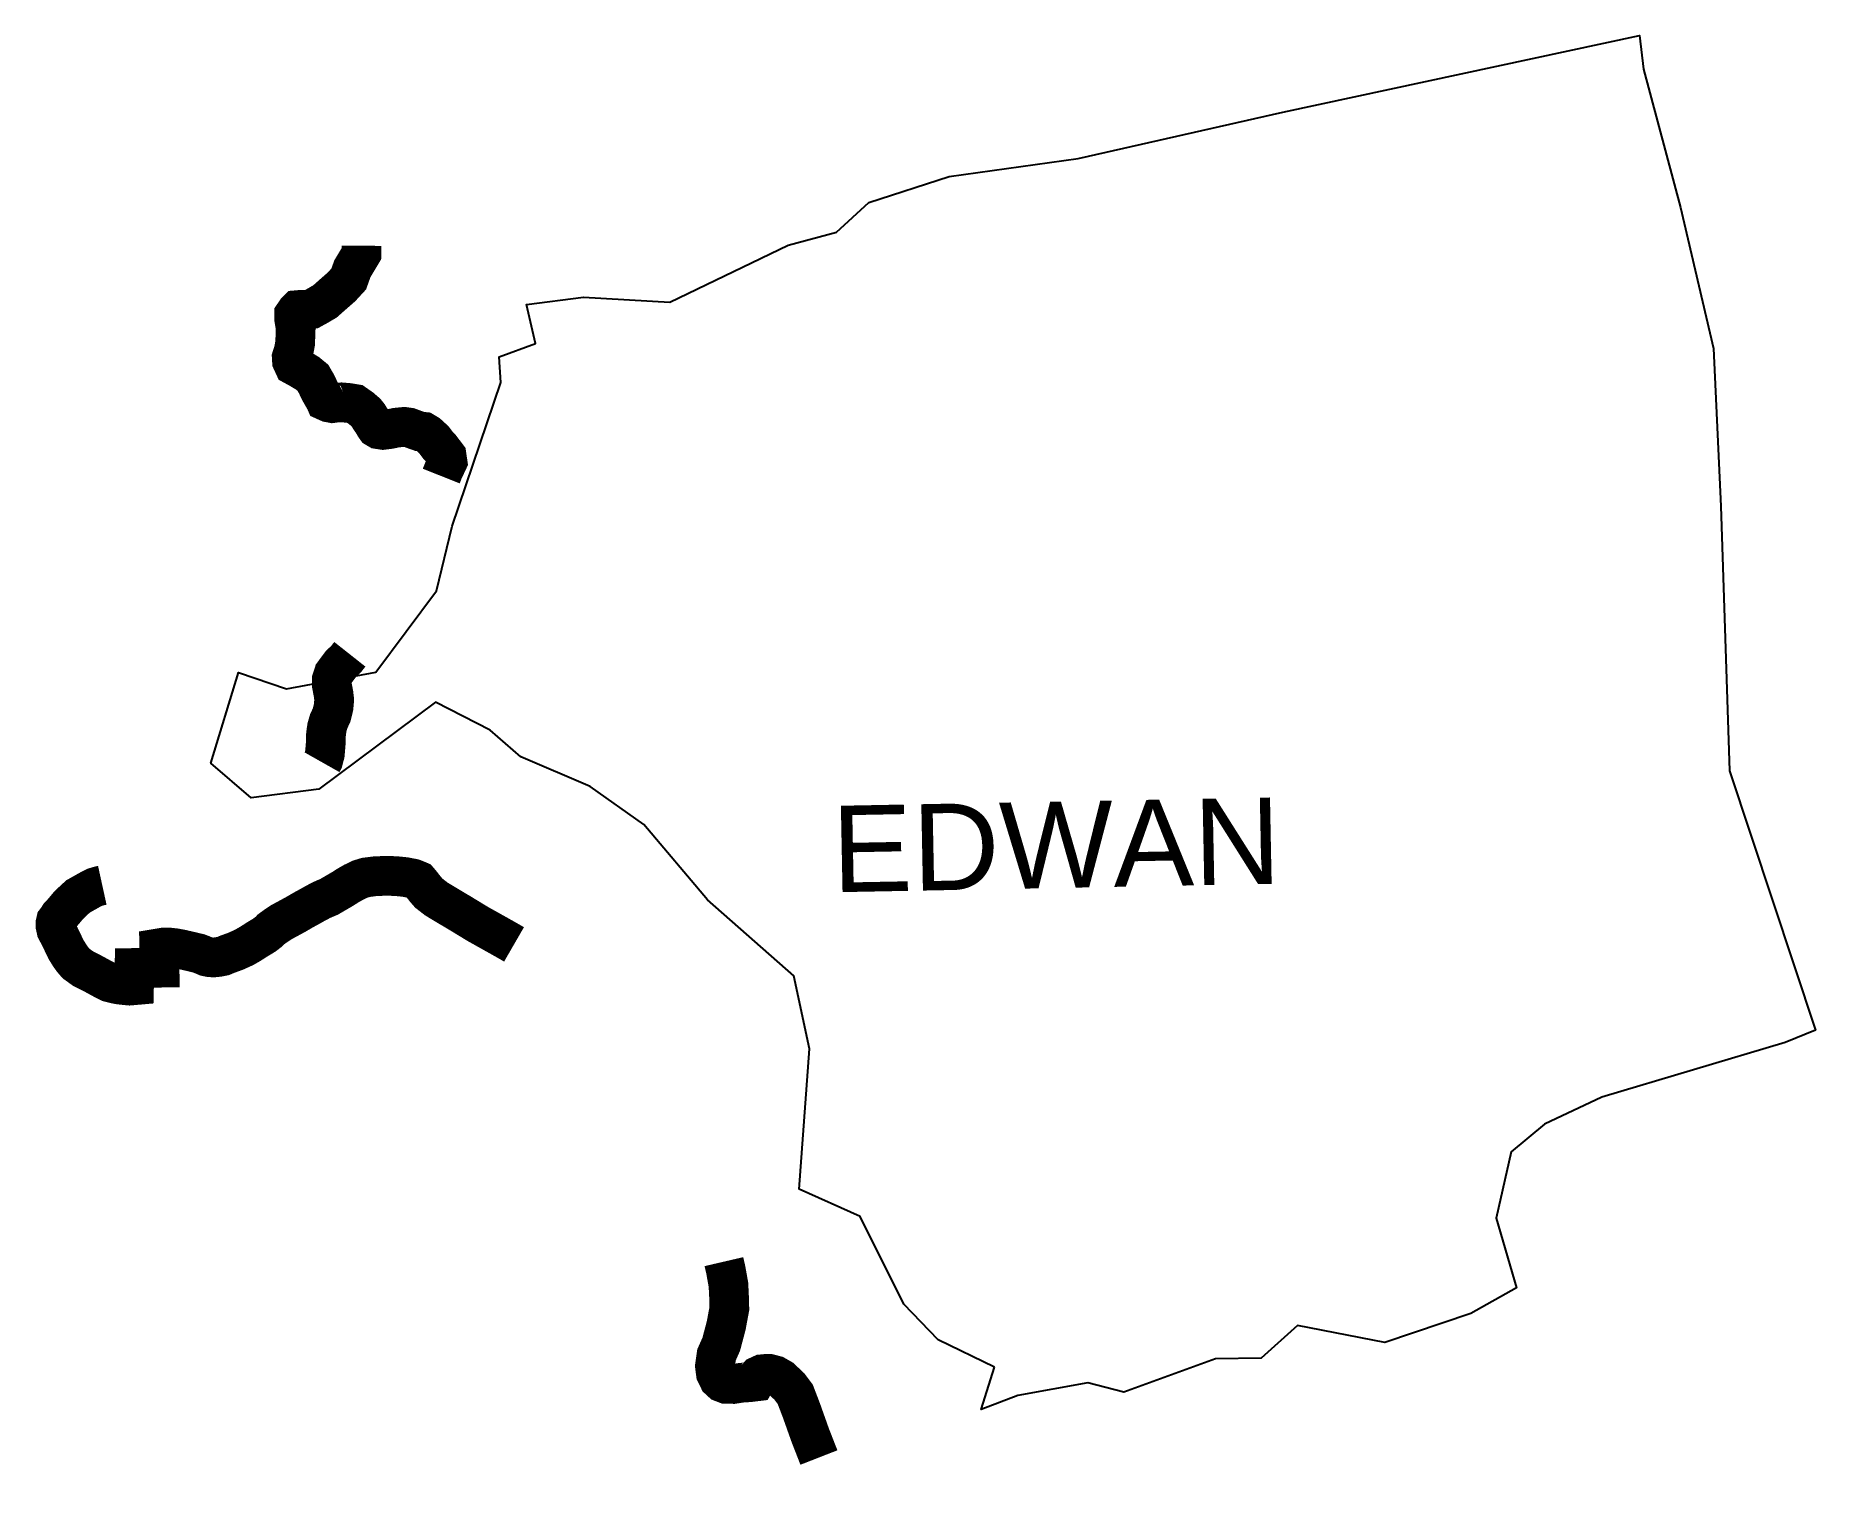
# Model space of a CAD drawing. Header units: metres. Extents: x 260620 to 262862, y 2161419 to 2163234.
import ezdxf

# ---------------------------------------------------------------- set-up
doc = ezdxf.new("R2010")
doc.units = ezdxf.units.M
for name, color, linetype in [('NATURALLY PROTECTED', 3, 'Continuous'), ('village', 4, 'Continuous'), ('VILLAGE NAME', 250, 'Continuous')]:
    doc.layers.add(name, color=color, linetype=linetype)
doc.styles.get("Standard").update_dxf_attribs({"font": 'simplex.shx'})

msp = doc.modelspace()

# ---------------------------------------------------------------- linework, layer by layer
at = {"layer": 'NATURALLY PROTECTED', "flags": 128}
for points in [[(261030.3, 2162969.6, 50, 50, 0), (261030.2, 2162959.5, 50, 50, 0), (261018.8, 2162940.4, 50, 50, 0), (261014.3, 2162927.7, 50, 50, 0), (261005, 2162917.6, 50, 50, 0), (260994.8, 2162908.7, 50, 50, 0), (260984.4, 2162899.5, 50, 50, 0), (260975.6, 2162894.3, 50, 50, 0), (260967.4, 2162889.8, 50, 50, 0), (260961.3, 2162888.9, 50, 50, 0), (260955.7, 2162889, 50, 50, 0), (260949.8, 2162888.5, 50, 50, 0), (260948.1, 2162886.8, 50, 50, 0), (260945.6, 2162883.1, 50, 50, 0), (260945.7, 2162876.6, 50, 50, 0), (260947.5, 2162866, 50, 50, 0), (260946.8, 2162846.8, 50, 50, 0), (260945, 2162837.2, 50, 50, 0), (260942.5, 2162829.3, 50, 50, 0), (260942.8, 2162824.2, 50, 50, 0), (260945.3, 2162818.8, 50, 50, 0), (260953.2, 2162814.5, 50, 50, 0), (260962.5, 2162808.8, 50, 50, 0), (260969.2, 2162803.3, 50, 50, 0), (260973.8, 2162795.3, 50, 50, 0), (260977.8, 2162786.8, 50, 50, 0), (260981.1, 2162781, 50, 50, 0), (260983.2, 2162777.3, 50, 50, 0), (260984.7, 2162774.8, 50, 50, 0), (260985, 2162774.1, 50, 50, 0), (260989, 2162772.3, 50, 50, 0), (260993.7, 2162771.4, 50, 50, 0), (260998.2, 2162772, 50, 50, 0), (261005, 2162772.4, 50, 50, 0), (261014.4, 2162771.6, 50, 50, 0), (261022.1, 2162770.3, 50, 50, 0), (261029.8, 2162764.9, 50, 50, 0), (261035.9, 2162759.6, 50, 50, 0), (261038.9, 2162755.9, 50, 50, 0), (261041.2, 2162752, 50, 50, 0), (261044.9, 2162746.7, 50, 50, 0), (261047.1, 2162742.7, 50, 50, 0), (261048.9, 2162740.2, 50, 50, 0), (261051.6, 2162738.6, 50, 50, 0), (261057.4, 2162737.7, 50, 50, 0), (261065.5, 2162738.7, 50, 50, 0), (261074, 2162740.5, 50, 50, 0), (261084.1, 2162741.5, 50, 50, 0), (261090.5, 2162740.6, 50, 50, 0), (261098, 2162737.8, 50, 50, 0), (261104, 2162735.7, 50, 50, 0), (261109, 2162735.2, 50, 50, 0), (261114, 2162732.2, 50, 50, 0), (261121.5, 2162725.3, 50, 50, 0), (261127.2, 2162717.7, 50, 50, 0), (261130.3, 2162714.7, 50, 50, 0), (261134.3, 2162709.4, 50, 50, 0), (261137.6, 2162705, 50, 50, 0), (261138.7, 2162697.4, 50, 50, 0), (261136.5, 2162692.7, 50, 50, 0), (261133.7, 2162686.9, 50, 50, 0), (261130.8, 2162679.6, 0, 0, 0)], [(260703.9, 2162164.4, 50, 50, 0), (260699.8, 2162163.5, 50, 50, 0), (260694.2, 2162161.8, 50, 50, 0), (260688.7, 2162159, 50, 50, 0), (260673.4, 2162150.4, 50, 50, 0), (260666, 2162143.6, 50, 50, 0), (260660.5, 2162138.1, 50, 50, 0), (260655.4, 2162131.9, 50, 50, 0), (260649.8, 2162125.8, 50, 50, 0), (260647, 2162121.4, 50, 50, 0), (260645.6, 2162119.6, 50, 50, 0), (260644.9, 2162116.5, 50, 50, 0), (260645, 2162113, 50, 50, 0), (260646.1, 2162108, 50, 50, 0), (260650.4, 2162099.9, 50, 50, 0), (260654, 2162092.4, 50, 50, 0), (260658.3, 2162083.4, 50, 50, 0), (260663.2, 2162075.6, 50, 50, 0), (260666.6, 2162070.9, 50, 50, 0), (260671, 2162065.8, 50, 50, 0), (260675.6, 2162062.5, 50, 50, 0), (260680.2, 2162059.2, 50, 50, 0), (260690.5, 2162054.1, 50, 50, 0), (260705.8, 2162045.8, 50, 50, 0), (260712.7, 2162042.3, 50, 50, 0), (260719.5, 2162040.6, 50, 50, 0), (260720.8, 2162040.3, 50, 50, 0), (260725.2, 2162039.5, 50, 50, 0), (260732.8, 2162038.6, 50, 50, 0), (260738.2, 2162038.1, 50, 50, 0), (260743.9, 2162038.6, 50, 50, 0), (260744.4, 2162060.3, 50, 50, 0), (260776, 2162060.7, 50, 50, 0), (260775.6, 2162085.1, 50, 50, 0), (260781.6, 2162086.1, 50, 50, 0), (260789.3, 2162085.9, 50, 50, 0), (260795.7, 2162085.2, 50, 50, 0), (260803.8, 2162083.7, 50, 50, 0), (260815.1, 2162081.1, 50, 50, 0), (260825.5, 2162078.6, 50, 50, 0), (260830.1, 2162076.8, 50, 50, 0), (260835, 2162074.7, 50, 50, 0), (260839.5, 2162073.8, 50, 50, 0), (260844.6, 2162073.6, 50, 50, 0), (260849.6, 2162074.1, 50, 50, 0), (260855.9, 2162075.3, 50, 50, 0), (260861.7, 2162077.7, 50, 50, 0), (260871.9, 2162081.4, 50, 50, 0), (260882.5, 2162086.2, 50, 50, 0), (260890.5, 2162090.8, 50, 50, 0), (260899.2, 2162096.4, 50, 50, 0), (260908, 2162101.7, 50, 50, 0), (260913.8, 2162106.2, 50, 50, 0), (260916.4, 2162108.9, 50, 50, 0), (260922.2, 2162113.1, 50, 50, 0), (260929.3, 2162117.9, 50, 50, 0), (260936.6, 2162121.8, 50, 50, 0), (260947.1, 2162127.5, 50, 50, 0), (260956.9, 2162133.2, 50, 50, 0), (260964.4, 2162137.3, 50, 50, 0), (260973, 2162142.1, 50, 50, 0), (260979.8, 2162145.7, 50, 50, 0), (260984.6, 2162147.8, 50, 50, 0), (260989.4, 2162149.8, 50, 50, 0), (260997.6, 2162154.6, 50, 50, 0), (261006.9, 2162160, 50, 50, 0), (261013.6, 2162164.3, 50, 50, 0), (261020.1, 2162168, 50, 50, 0), (261028, 2162171.9, 50, 50, 0), (261034.8, 2162174, 50, 50, 0), (261036.4, 2162174.4, 50, 50, 0), (261048.3, 2162175.9, 50, 50, 0), (261061.7, 2162176.3, 50, 50, 0), (261073.3, 2162176, 50, 50, 0), (261085.4, 2162174.8, 50, 50, 0), (261095.5, 2162172.8, 50, 50, 0), (261101.4, 2162170.5, 50, 50, 0), (261102.3, 2162170.1, 50, 50, 0), (261104.6, 2162167.4, 50, 50, 0), (261111, 2162159.3, 50, 50, 0), (261115.3, 2162154.4, 50, 50, 0), (261124.6, 2162147.2, 50, 50, 0), (261135.2, 2162140.8, 50, 50, 0), (261156, 2162128.4, 50, 50, 0), (261176.7, 2162115.8, 50, 50, 0), (261192.1, 2162107.2, 50, 50, 0), (261213.5, 2162095.2, 50, 50, 0), (261222.5, 2162090, 0, 0, 0)], [(261486.8, 2161690.6, 50, 50, 0), (261489.1, 2161680.7, 50, 50, 0), (261492.5, 2161661.8, 50, 50, 0), (261493.2, 2161648.6, 50, 50, 0), (261493.7, 2161631.6, 50, 50, 0), (261489.7, 2161610.1, 50, 50, 0), (261483.5, 2161586.7, 50, 50, 0), (261477.5, 2161573.2, 50, 50, 0), (261476.2, 2161563.9, 50, 50, 0), (261475.5, 2161559.1, 50, 50, 0), (261476.7, 2161550, 50, 50, 0), (261480.4, 2161542.4, 50, 50, 0), (261484.4, 2161538.7, 50, 50, 0), (261489.3, 2161536.8, 50, 50, 0), (261498.8, 2161536.6, 50, 50, 0), (261503.4, 2161537.3, 50, 50, 0), (261509.2, 2161538.2, 50, 50, 0), (261518.7, 2161538.8, 50, 50, 0), (261526.2, 2161539.7, 50, 50, 0), (261527.8, 2161542.6, 50, 50, 0), (261528.5, 2161544.5, 50, 50, 0), (261529.8, 2161546.1, 50, 50, 0), (261530.4, 2161546.8, 50, 50, 0), (261534.7, 2161548.8, 50, 50, 0), (261540, 2161549.3, 50, 50, 0), (261544.5, 2161549.2, 50, 50, 0), (261551.7, 2161547.3, 50, 50, 0), (261559, 2161543.1, 50, 50, 0), (261569.2, 2161533.5, 50, 50, 0), (261576.7, 2161523.5, 50, 50, 0), (261584.5, 2161503.1, 50, 50, 0), (261595.6, 2161471.9, 50, 50, 0), (261606.5, 2161444, 50, 50, 0)]]:
    msp.add_lwpolyline(points, format="xyseb", dxfattribs=at)
at = {"layer": 'NATURALLY PROTECTED', "const_width": 50, "flags": 128}
msp.add_lwpolyline([(261015.7, 2162455.2), (261011.2, 2162449.5), (261004, 2162442.4), (260995.4, 2162430.9), (260993.1, 2162423.8), (260993.2, 2162415.3), (260995.1, 2162405.5), (260996, 2162398), (260995.2, 2162388.9), (260992.8, 2162378.9), (260989.1, 2162370.9), (260986.9, 2162363.4), (260986, 2162357.4), (260985.3, 2162350.6), (260985.3, 2162342.7), (260984.2, 2162329.7), (260982.1, 2162321.5), (260980.8, 2162319.2)], dxfattribs=at)
at = {"layer": 'village'}
msp.add_polyline3d([(261827.8, 2161557.8, 0), (261756.7, 2161592.3, 0), (261713.4, 2161636.9, 0), (261658.4, 2161747.4, 0), (261581.5, 2161781.7, 0), (261594.8, 2161958.5, 0), (261574.9, 2162050.6, 0), (261466.3, 2162146.1, 0), (261385.8, 2162241.1, 0), (261318.3, 2162288.9, 0), (261231, 2162326.3, 0), (261192.3, 2162359.5, 0), (261123.6, 2162394.9, 0), (260976.6, 2162285.4, 0), (260891.6, 2162274.3, 0), (260840.5, 2162318.1, 0), (260875.6, 2162432.1, 0), (260935.8, 2162411.9, 0), (261048.6, 2162432.6, 0), (261125, 2162535.2, 0), (261144.5, 2162616.6, 0), (261205.8, 2162797.5, 0), (261203.9, 2162829.9, 0), (261249.7, 2162846.3, 0), (261238.3, 2162895.7, 0), (261309.9, 2162904.9, 0), (261418.9, 2162898.5, 0), (261567.9, 2162970.4, 0), (261628.8, 2162986.7, 0), (261669.2, 2163023.8, 0), (261770.7, 2163056.8, 0), (261933.1, 2163079.3, 0), (262190.7, 2163137.9, 0), (262640, 2163234.1, 0), (262645.1, 2163191.9, 0), (262691.7, 2163017.8, 0), (262733.3, 2162840.3, 0), (262742.4, 2162641.7, 0), (262753.3, 2162308.4, 0), (262861.6, 2161982, 0), (262823.6, 2161966.6, 0), (262592.6, 2161897.8, 0), (262520.3, 2161863.5, 0), (262478.5, 2161828.9, 0), (262459.5, 2161745.2, 0), (262484.9, 2161657.8, 0), (262427.5, 2161625.2, 0), (262319.3, 2161588.8, 0), (262209.2, 2161610.2, 0), (262163.4, 2161569, 0), (262106.1, 2161568.4, 0), (261990.5, 2161526.2, 0), (261945.2, 2161537.9, 0), (261857.2, 2161522.1, 0), (261811, 2161504.6, 0)], close=True, dxfattribs=at)

# ---------------------------------------------------------------- texts
at = {"layer": 'VILLAGE NAME', "insert": (261621.7, 2162264.3), "char_height": 108.748, "attachment_point": 1, "rotation": 1.1028}
msp.add_mtext_dynamic_manual_height_columns('{\\fArial|b0|i0|c0|p34;EDWAN}', width=726.929, gutter_width=543.7, heights=[0], dxfattribs=at)

doc.saveas('drawing.dxf')
